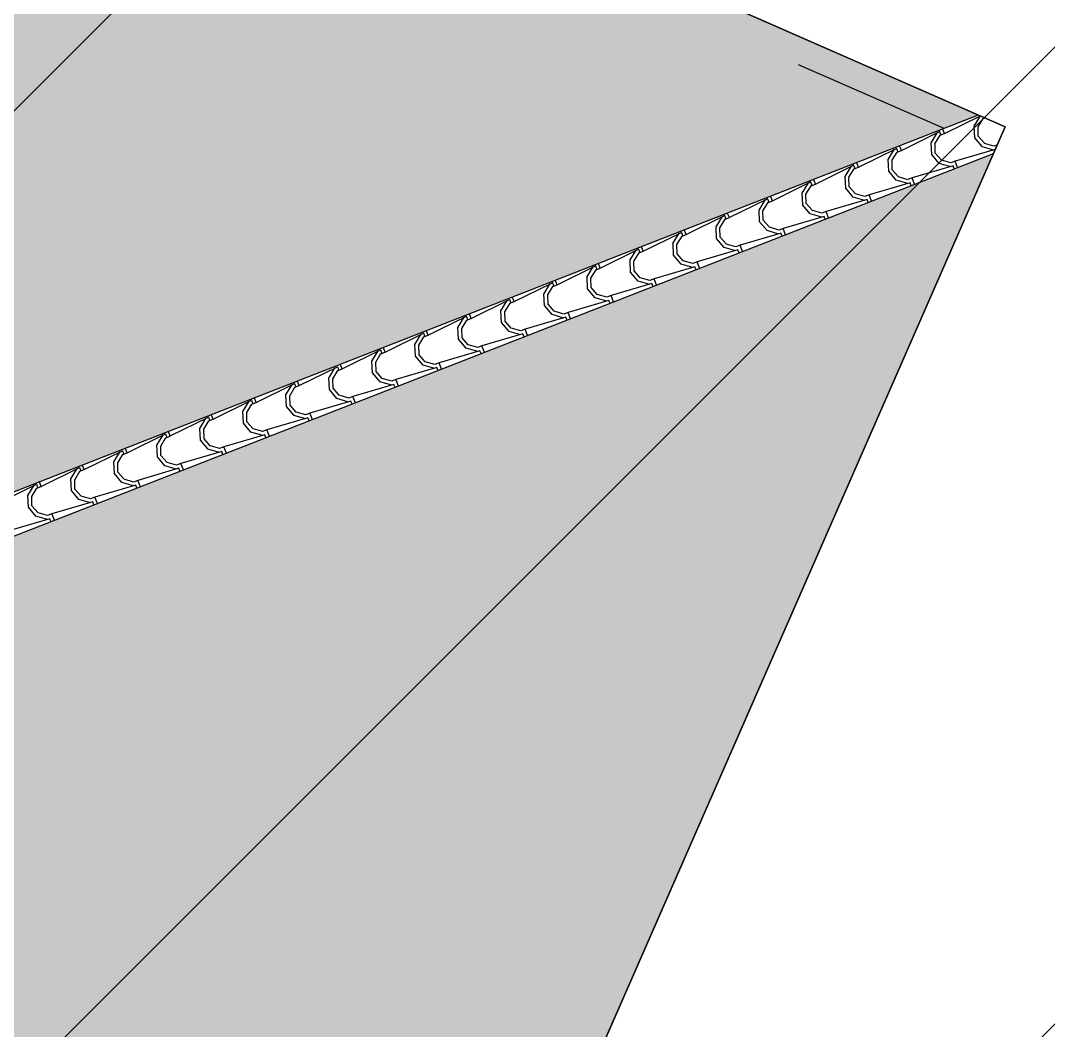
# Model space of a CAD drawing. Header units: millimetres. Extents: x 648844 to 649530, y 1246379 to 1246752.
# Drawn here: x 649115.595 to 649119.314, y 1246491.434 to 1246495.088 of the extents above; entities that cross this region are included whole.
import ezdxf

# ---------------------------------------------------------------- set-up
doc = ezdxf.new("R2010")
doc.units = ezdxf.units.MM
doc.header["$LTSCALE"] = 20
doc.header["$MEASUREMENT"] = 0
doc.layers.get('0').update_dxf_attribs({"linetype": 'CONTINUOUS'})
doc.layers.add('acera', color=8, linetype='CONTINUOUS')
doc.layers.add('TECHO', color=30, linetype='CONTINUOUS')

# ---------------------------------------------------------------- blocks, each defined once
blk = doc.blocks.new('TEJA45')
at = {"layer": 'TECHO'}
for p, q in [((-2.5972, -1.6626), (-2.7154, -1.5634)), ((-2.7911, -1.639), (-2.6918, -1.7572)), ((-2.6847, -1.6697), (-2.7036, -1.7075)), ((-2.6469, -1.6508), (-2.6847, -1.6697)), ((-2.6444, -1.6652), (-2.6751, -1.6793)), ((-2.6032, -1.6566), (-2.647, -1.6507)), ((-2.6089, -1.6697), (-2.6444, -1.665)), ((-2.5972, -1.6815), (-2.6091, -1.6697)), ((-2.5893, -1.6547), (-2.5972, -1.6626)), ((-2.5798, -1.6641), (-2.5972, -1.6815)), ((-2.7038, -1.7074), (-2.6978, -1.7511)), ((-2.6894, -1.7101), (-2.6847, -1.7455)), ((-2.675, -1.6794), (-2.6892, -1.7101)), ((-2.4791, -1.7808), (-2.5972, -1.6815)), ((-2.6918, -1.7572), (-2.6823, -1.7477)), ((-2.6847, -1.7454), (-2.6729, -1.7572)), ((-2.6918, -1.7572), (-2.6953, -1.7607)), ((-2.6823, -1.7666), (-2.6859, -1.7702)), ((-2.6729, -1.7572), (-2.6823, -1.7666)), ((-2.6729, -1.7572), (-2.5737, -1.8753)), ((-2.5287, -1.769), (-2.5665, -1.7879)), ((-2.5262, -1.7833), (-2.5569, -1.7975)), ((-2.4851, -1.7748), (-2.5288, -1.7689)), ((-2.4908, -1.7879), (-2.5262, -1.7832)), ((-2.4711, -1.7728), (-2.4791, -1.7808)), ((-2.4617, -1.7823), (-2.4791, -1.7997)), ((-2.5665, -1.7879), (-2.5854, -1.8257)), ((-2.5569, -1.7975), (-2.5711, -1.8282)), ((-2.4791, -1.7997), (-2.4909, -1.7879)), ((-2.3609, -1.899), (-2.4791, -1.7997)), ((-2.5856, -1.8256), (-2.5797, -1.8693)), ((-2.5712, -1.8282), (-2.5665, -1.8637)), ((-2.5736, -1.8753), (-2.5772, -1.8789)), ((-2.5736, -1.8753), (-2.5642, -1.8659)), ((-2.5642, -1.8848), (-2.5677, -1.8883)), ((-2.5665, -1.8635), (-2.5547, -1.8753)), ((-2.5547, -1.8753), (-2.5642, -1.8848)), ((-2.5547, -1.8753), (-2.4555, -1.9935)), ((-2.4106, -1.8871), (-2.4484, -1.9061)), ((-2.3669, -1.8929), (-2.4106, -1.887)), ((-2.3529, -1.891), (-2.3609, -1.899)), ((-2.4484, -1.906), (-2.4673, -1.9438)), ((-2.4387, -1.9157), (-2.4529, -1.9464)), ((-2.408, -1.9015), (-2.4388, -1.9157)), ((-2.3726, -1.9061), (-2.4081, -1.9013)), ((-2.3609, -1.9179), (-2.3727, -1.906)), ((-2.3435, -1.9004), (-2.3609, -1.9179)), ((-2.2428, -2.0171), (-2.3609, -1.9179)), ((-2.4674, -1.9437), (-2.4615, -1.9874)), ((-2.4531, -1.9464), (-2.4483, -1.9819)), ((-2.4554, -1.9935), (-2.459, -1.9971)), ((-2.4554, -1.9935), (-2.446, -1.984)), ((-2.446, -2.0029), (-2.4496, -2.0065)), ((-2.4484, -1.9817), (-2.4365, -1.9935)), ((-2.4365, -1.9935), (-2.446, -2.0029)), ((-2.4366, -1.9935), (-2.3373, -2.1117)), ((-2.2924, -2.0053), (-2.3302, -2.0242)), ((-2.2488, -2.0111), (-2.2925, -2.0052)), ((-2.3302, -2.0242), (-2.3491, -2.062)), ((-2.3206, -2.0338), (-2.3348, -2.0645)), ((-2.2899, -2.0196), (-2.3206, -2.0338)), ((-2.2545, -2.0242), (-2.2899, -2.0195)), ((-2.2428, -2.036), (-2.2546, -2.0242)), ((-2.2348, -2.0091), (-2.2428, -2.0171)), ((-2.2253, -2.0186), (-2.2428, -2.036)), ((-2.1246, -2.1353), (-2.2428, -2.036)), ((-2.3493, -2.0619), (-2.3434, -2.1056)), ((-2.3349, -2.0646), (-2.3302, -2.1)), ((-2.3373, -2.1116), (-2.3409, -2.1152)), ((-2.3373, -2.1116), (-2.3278, -2.1022)), ((-2.3302, -2.0998), (-2.3184, -2.1116)), ((-2.3184, -2.1116), (-2.3278, -2.1211)), ((-2.3184, -2.1117), (-2.2192, -2.2298)), ((-2.3278, -2.1211), (-2.3314, -2.1247)), ((-2.212, -2.1423), (-2.2309, -2.1801)), ((-2.2024, -2.152), (-2.2166, -2.1827)), ((-2.1743, -2.1235), (-2.2121, -2.1424)), ((-2.1717, -2.1378), (-2.2024, -2.152)), ((-2.1306, -2.1292), (-2.1743, -2.1233)), ((-2.1363, -2.1424), (-2.1717, -2.1377)), ((-2.1246, -2.1542), (-2.1364, -2.1424)), ((-2.1166, -2.1273), (-2.1246, -2.1353)), ((-2.1072, -2.1368), (-2.1246, -2.1542)), ((-2.0064, -2.2534), (-2.1246, -2.1542)), ((-2.2311, -2.18), (-2.2252, -2.2238)), ((-2.2168, -2.1827), (-2.212, -2.2182)), ((-2.2191, -2.2298), (-2.2227, -2.2334)), ((-2.2191, -2.2298), (-2.2097, -2.2203)), ((-2.212, -2.218), (-2.2002, -2.2298)), ((-2.2002, -2.2298), (-2.2097, -2.2393)), ((-2.2003, -2.2298), (-2.101, -2.348)), ((-2.2097, -2.2393), (-2.2132, -2.2428)), ((-2.0939, -2.2605), (-2.1128, -2.2983)), ((-2.0561, -2.2416), (-2.0939, -2.2605)), ((-2.0536, -2.2559), (-2.0843, -2.2701)), ((-2.0124, -2.2474), (-2.0562, -2.2415)), ((-2.0181, -2.2605), (-2.0536, -2.2558)), ((-2.0064, -2.2723), (-2.0183, -2.2605)), ((-1.9985, -2.2455), (-2.0064, -2.2534)), ((-1.989, -2.2549), (-2.0064, -2.2723)), ((-2.113, -2.2982), (-2.1071, -2.3419)), ((-2.0986, -2.3009), (-2.0939, -2.3363)), ((-2.0843, -2.2701), (-2.0984, -2.3009)), ((-1.8883, -2.3716), (-2.0064, -2.2723)), ((-2.101, -2.348), (-2.0915, -2.3385)), ((-2.0939, -2.3361), (-2.0821, -2.348)), ((-2.101, -2.348), (-2.1045, -2.3515)), ((-2.0915, -2.3574), (-2.0951, -2.361)), ((-2.0821, -2.348), (-2.0915, -2.3574)), ((-2.0821, -2.348), (-1.9829, -2.4661)), ((-1.9757, -2.3786), (-1.9946, -2.4165)), ((-1.9379, -2.3598), (-1.9758, -2.3787)), ((-1.9354, -2.3741), (-1.9661, -2.3883)), ((-1.8943, -2.3656), (-1.938, -2.3597)), ((-1.9, -2.3787), (-1.9354, -2.374)), ((-1.8883, -2.3905), (-1.9001, -2.3787)), ((-1.8803, -2.3636), (-1.8883, -2.3716)), ((-1.8709, -2.3731), (-1.8883, -2.3905)), ((-1.9948, -2.4163), (-1.9889, -2.4601)), ((-1.9661, -2.3883), (-1.9803, -2.419)), ((-1.7701, -2.4897), (-1.8883, -2.3905)), ((-1.9804, -2.419), (-1.9757, -2.4545)), ((-1.9757, -2.4543), (-1.9639, -2.4661)), ((-1.9828, -2.4661), (-1.9864, -2.4697)), ((-1.9828, -2.4661), (-1.9734, -2.4567)), ((-1.9734, -2.4756), (-1.9769, -2.4791)), ((-1.9639, -2.4661), (-1.9734, -2.4756)), ((-1.964, -2.4661), (-1.8647, -2.5843)), ((-1.8198, -2.4779), (-1.8576, -2.4968)), ((-1.7761, -2.4837), (-1.8199, -2.4778)), ((-1.7818, -2.4969), (-1.8173, -2.4921)), ((-1.7622, -2.4818), (-1.7701, -2.4897)), ((-1.7527, -2.4912), (-1.7701, -2.5087)), ((-1.8576, -2.4968), (-1.8765, -2.5346)), ((-1.8479, -2.5064), (-1.8621, -2.5372)), ((-1.8173, -2.4923), (-1.848, -2.5064)), ((-1.7701, -2.5087), (-1.7819, -2.4968)), ((-1.652, -2.6079), (-1.7701, -2.5086)), ((-1.8766, -2.5345), (-1.8707, -2.5782)), ((-1.8623, -2.5372), (-1.8576, -2.5726)), ((-1.8647, -2.5843), (-1.8682, -2.5878)), ((-1.8647, -2.5843), (-1.8552, -2.5748)), ((-1.8552, -2.5937), (-1.8588, -2.5973)), ((-1.8576, -2.5725), (-1.8458, -2.5843)), ((-1.8458, -2.5843), (-1.8552, -2.5937)), ((-1.8458, -2.5843), (-1.7465, -2.7024)), ((-1.7016, -2.5961), (-1.7394, -2.615)), ((-1.658, -2.6019), (-1.7017, -2.596)), ((-1.644, -2.5999), (-1.652, -2.6079)), ((-1.7394, -2.615), (-1.7583, -2.6528)), ((-1.7298, -2.6246), (-1.744, -2.6553)), ((-1.6991, -2.6104), (-1.7298, -2.6246)), ((-1.6637, -2.615), (-1.6991, -2.6103)), ((-1.652, -2.6268), (-1.6638, -2.615)), ((-1.6346, -2.6094), (-1.652, -2.6268)), ((-1.5338, -2.7261), (-1.652, -2.6268)), ((-1.7585, -2.6527), (-1.7526, -2.6964)), ((-1.7441, -2.6553), (-1.7394, -2.6908)), ((-1.7465, -2.7024), (-1.7501, -2.706)), ((-1.7465, -2.7024), (-1.737, -2.693)), ((-1.737, -2.7119), (-1.7406, -2.7154)), ((-1.7394, -2.6906), (-1.7276, -2.7024)), ((-1.7276, -2.7024), (-1.737, -2.7119)), ((-1.7276, -2.7024), (-1.6284, -2.8206)), ((-1.5835, -2.7142), (-1.6213, -2.7332)), ((-1.5398, -2.72), (-1.5835, -2.7141)), ((-1.6213, -2.7331), (-1.6402, -2.7709)), ((-1.6116, -2.7428), (-1.6258, -2.7735)), ((-1.5809, -2.7286), (-1.6117, -2.7427)), ((-1.5455, -2.7332), (-1.581, -2.7284)), ((-1.5338, -2.745), (-1.5456, -2.7332)), ((-1.5258, -2.7181), (-1.5338, -2.7261)), ((-1.5164, -2.7275), (-1.5338, -2.745)), ((-1.4157, -2.8442), (-1.5338, -2.745)), ((-1.6403, -2.7708), (-1.6344, -2.8145)), ((-1.626, -2.7735), (-1.6212, -2.8089)), ((-1.6283, -2.8206), (-1.6319, -2.8242)), ((-1.6283, -2.8206), (-1.6189, -2.8111)), ((-1.6213, -2.8088), (-1.6094, -2.8206)), ((-1.6094, -2.8206), (-1.6189, -2.83)), ((-1.6095, -2.8206), (-1.5102, -2.9388)), ((-1.6189, -2.83), (-1.6225, -2.8336)), ((-1.5031, -2.8513), (-1.522, -2.8891)), ((-1.4935, -2.8609), (-1.5077, -2.8916)), ((-1.4653, -2.8324), (-1.5031, -2.8513)), ((-1.4628, -2.8467), (-1.4935, -2.8609)), ((-1.4217, -2.8382), (-1.4654, -2.8323)), ((-1.4274, -2.8513), (-1.4628, -2.8466)), ((-1.4157, -2.8631), (-1.4275, -2.8513)), ((-1.4077, -2.8362), (-1.4157, -2.8442)), ((-1.3982, -2.8457), (-1.4157, -2.8631)), ((-1.2975, -2.9624), (-1.4157, -2.8631)), ((-1.5222, -2.889), (-1.5163, -2.9327)), ((-1.5078, -2.8917), (-1.5031, -2.9271)), ((-1.5102, -2.9387), (-1.5007, -2.9293)), ((-1.5031, -2.9269), (-1.4913, -2.9387)), ((-1.5102, -2.9387), (-1.5138, -2.9423)), ((-1.5007, -2.9482), (-1.5043, -2.9518)), ((-1.4913, -2.9387), (-1.5007, -2.9482)), ((-1.4913, -2.9388), (-1.3921, -3.0569)), ((-1.3849, -2.9694), (-1.4038, -3.0072)), ((-1.3472, -2.9506), (-1.385, -2.9695)), ((-1.3446, -2.9649), (-1.3754, -2.9791)), ((-1.3035, -2.9564), (-1.3472, -2.9504)), ((-1.3092, -2.9695), (-1.3447, -2.9648)), ((-1.2975, -2.9813), (-1.3093, -2.9695)), ((-1.2895, -2.9544), (-1.2975, -2.9624)), ((-1.2801, -2.9639), (-1.2975, -2.9813)), ((-1.404, -3.0071), (-1.3981, -3.0509)), ((-1.3897, -3.0098), (-1.3849, -3.0453)), ((-1.3753, -2.9791), (-1.3895, -3.0098)), ((-1.1793, -3.0805), (-1.2975, -2.9813)), ((-1.392, -3.0569), (-1.3826, -3.0474)), ((-1.3849, -3.0451), (-1.3731, -3.0569)), ((-1.392, -3.0569), (-1.3956, -3.0605)), ((-1.3826, -3.0664), (-1.3861, -3.0699)), ((-1.3731, -3.0569), (-1.3826, -3.0664)), ((-1.3732, -3.0569), (-1.2739, -3.1751)), ((-1.229, -3.0687), (-1.2668, -3.0876)), ((-1.2265, -3.083), (-1.2572, -3.0972)), ((-1.1853, -3.0745), (-1.2291, -3.0686)), ((-1.191, -3.0876), (-1.2265, -3.0829)), ((-1.1714, -3.0726), (-1.1793, -3.0805)), ((-1.1619, -3.082), (-1.1793, -3.0994)), ((-1.2668, -3.0876), (-1.2857, -3.1254)), ((-1.2572, -3.0972), (-1.2713, -3.128)), ((-1.1793, -3.0994), (-1.1912, -3.0876)), ((-1.0612, -3.1987), (-1.1793, -3.0994)), ((-1.2858, -3.1253), (-1.2799, -3.169)), ((-1.2715, -3.128), (-1.2668, -3.1634)), ((-1.2739, -3.1751), (-1.2774, -3.1786)), ((-1.2739, -3.1751), (-1.2644, -3.1656)), ((-1.2644, -3.1845), (-1.268, -3.1881)), ((-1.2668, -3.1632), (-1.255, -3.1751)), ((-1.255, -3.1751), (-1.2644, -3.1845)), ((-1.255, -3.1751), (-1.1558, -3.2932)), ((-1.1108, -3.1869), (-1.1486, -3.2058)), ((-1.0672, -3.1927), (-1.1109, -3.1868)), ((-1.0532, -3.1907), (-1.0612, -3.1987)), ((-1.1486, -3.2058), (-1.1675, -3.2436)), ((-1.139, -3.2154), (-1.1532, -3.2461)), ((-1.1083, -3.2012), (-1.139, -3.2154)), ((-1.0729, -3.2058), (-1.1083, -3.2011)), ((-1.0612, -3.2176), (-1.073, -3.2058)), ((-1.0438, -3.2002), (-1.0612, -3.2176)), ((-0.943, -3.3168), (-1.0612, -3.2176)), ((-1.1677, -3.2435), (-1.1618, -3.2872)), ((-1.1533, -3.2461), (-1.1486, -3.2816)), ((-1.1557, -3.2932), (-1.1593, -3.2968)), ((-1.1557, -3.2932), (-1.1463, -3.2838)), ((-1.1463, -3.3027), (-1.1498, -3.3062)), ((-1.1486, -3.2814), (-1.1368, -3.2932)), ((-1.1368, -3.2932), (-1.1463, -3.3027)), ((-1.1369, -3.2932), (-1.0376, -3.4114)), ((-0.9927, -3.305), (-1.0305, -3.3239)), ((-0.949, -3.3108), (-0.9927, -3.3049)), ((-0.9351, -3.3089), (-0.943, -3.3168)), ((-1.0305, -3.3239), (-1.0494, -3.3617)), ((-1.0209, -3.3335), (-1.035, -3.3643)), ((-0.9902, -3.3193), (-1.0209, -3.3335)), ((-0.9547, -3.324), (-0.9902, -3.3192)), ((-0.943, -3.3358), (-0.9548, -3.3239)), ((-0.9256, -3.3183), (-0.943, -3.3358)), ((-0.8249, -3.435), (-0.943, -3.3358)), ((-1.0495, -3.3616), (-1.0436, -3.4053)), ((-1.0352, -3.3643), (-1.0305, -3.3997)), ((-1.0376, -3.4114), (-1.0411, -3.4149)), ((-1.0376, -3.4114), (-1.0281, -3.4019)), ((-1.0281, -3.4208), (-1.0317, -3.4244)), ((-1.0305, -3.3996), (-1.0187, -3.4114)), ((-1.0187, -3.4114), (-1.0281, -3.4208)), ((-1.0187, -3.4114), (-0.9194, -3.5295)), ((-0.9123, -3.4421), (-0.9312, -3.4799)), ((-0.9027, -3.4517), (-0.9169, -3.4824)), ((-0.8745, -3.4232), (-0.9123, -3.4421)), ((-0.872, -3.4375), (-0.9027, -3.4517)), ((-0.8309, -3.429), (-0.8746, -3.4231)), ((-0.8366, -3.4421), (-0.872, -3.4374)), ((-0.8249, -3.4539), (-0.8367, -3.4421)), ((-0.8169, -3.427), (-0.8249, -3.435)), ((-0.8074, -3.4365), (-0.8249, -3.4539)), ((-0.7067, -3.5532), (-0.8249, -3.4539)), ((-0.9314, -3.4798), (-0.9255, -3.5235)), ((-0.917, -3.4824), (-0.9123, -3.5179)), ((-0.9194, -3.5295), (-0.923, -3.5331)), ((-0.9194, -3.5295), (-0.9099, -3.5201)), ((-0.9123, -3.5177), (-0.9005, -3.5295)), ((-0.9005, -3.5295), (-0.9099, -3.539)), ((-0.9005, -3.5295), (-0.8013, -3.6477)), ((-0.9099, -3.539), (-0.9135, -3.5426)), ((-0.7942, -3.5602), (-0.8131, -3.598)), ((-0.7845, -3.5699), (-0.7987, -3.6006)), ((-0.7564, -3.5414), (-0.7942, -3.5603)), ((-0.7538, -3.5557), (-0.7846, -3.5698)), ((-0.7127, -3.5471), (-0.7564, -3.5412)), ((-0.7184, -3.5603), (-0.7539, -3.5555)), ((-0.7067, -3.5721), (-0.7185, -3.5603)), ((-0.6987, -3.5452), (-0.7067, -3.5532)), ((-0.6893, -3.5546), (-0.7067, -3.5721)), ((-0.8132, -3.5979), (-0.8073, -3.6417)), ((-0.7989, -3.6006), (-0.7941, -3.636)), ((-0.5885, -3.6713), (-0.7067, -3.5721)), ((-0.8012, -3.6477), (-0.7918, -3.6382)), ((-0.7942, -3.6359), (-0.7823, -3.6477)), ((-0.8012, -3.6477), (-0.8048, -3.6513)), ((-0.7918, -3.6571), (-0.7954, -3.6607)), ((-0.7823, -3.6477), (-0.7918, -3.6571)), ((-0.7824, -3.6477), (-0.6831, -3.7659)), ((-0.676, -3.6784), (-0.6949, -3.7162)), ((-0.6382, -3.6595), (-0.676, -3.6784)), ((-0.6357, -3.6738), (-0.6664, -3.688)), ((-0.5945, -3.6653), (-0.6383, -3.6594)), ((-0.6003, -3.6784), (-0.6357, -3.6737)), ((-0.5886, -3.6902), (-0.6004, -3.6784)), ((-0.5806, -3.6633), (-0.5886, -3.6713)), ((-0.5711, -3.6728), (-0.5886, -3.6902)), ((-0.6951, -3.7161), (-0.6891, -3.7598)), ((-0.6807, -3.7188), (-0.676, -3.7542)), ((-0.6664, -3.688), (-0.6806, -3.7187)), ((-0.4704, -3.7895), (-0.5885, -3.6902)), ((-0.6831, -3.7658), (-0.6736, -3.7564)), ((-0.676, -3.754), (-0.6642, -3.7658)), ((-0.6831, -3.7658), (-0.6867, -3.7694)), ((-0.6736, -3.7753), (-0.6772, -3.7789)), ((-0.6642, -3.7658), (-0.6736, -3.7753)), ((-0.6642, -3.7659), (-0.565, -3.884)), ((-0.52, -3.7777), (-0.5579, -3.7966)), ((-0.5175, -3.792), (-0.5483, -3.8062)), ((-0.4764, -3.7835), (-0.5201, -3.7776)), ((-0.4821, -3.7966), (-0.5176, -3.7919)), ((-0.4624, -3.7815), (-0.4704, -3.7895)), ((-0.453, -3.791), (-0.4704, -3.8084)), ((-0.5578, -3.7965), (-0.5767, -3.8344)), ((-0.5482, -3.8062), (-0.5624, -3.8369)), ((-0.4704, -3.8084), (-0.4822, -3.7966)), ((-0.3522, -3.9076), (-0.4704, -3.8084)), ((-0.5769, -3.8342), (-0.571, -3.878)), ((-0.5626, -3.8369), (-0.5578, -3.8724)), ((-0.5649, -3.884), (-0.5685, -3.8876)), ((-0.5649, -3.884), (-0.5555, -3.8746)), ((-0.5555, -3.8935), (-0.559, -3.897)), ((-0.5578, -3.8722), (-0.546, -3.884)), ((-0.546, -3.884), (-0.5555, -3.8935)), ((-0.5461, -3.884), (-0.4468, -4.0022)), ((-0.4019, -3.8958), (-0.4397, -3.9147)), ((-0.3582, -3.9016), (-0.402, -3.8957)), ((-0.3443, -3.8997), (-0.3522, -3.9076)), ((-0.4397, -3.9147), (-0.4586, -3.9525)), ((-0.4301, -3.9243), (-0.4443, -3.955)), ((-0.3994, -3.9101), (-0.4301, -3.9243)), ((-0.364, -3.9147), (-0.3994, -3.91)), ((-0.3522, -3.9265), (-0.3641, -3.9147)), ((-0.3348, -3.9091), (-0.3522, -3.9265)), ((-0.2341, -4.0258), (-0.3522, -3.9265)), ((-0.4587, -3.9524), (-0.4528, -3.9961)), ((-0.4444, -3.9551), (-0.4397, -3.9905)), ((-0.4468, -4.0022), (-0.4503, -4.0057)), ((-0.4468, -4.0022), (-0.4373, -3.9927)), ((-0.4373, -4.0116), (-0.4409, -4.0152)), ((-0.4397, -3.9903), (-0.4279, -4.0022)), ((-0.4279, -4.0022), (-0.4373, -4.0116)), ((-0.4279, -4.0022), (-0.3287, -4.1203)), ((-0.2837, -4.014), (-0.3215, -4.0329)), ((-0.2401, -4.0198), (-0.2838, -4.0139)), ((-0.3215, -4.0329), (-0.3404, -4.0707)), ((-0.3119, -4.0425), (-0.3261, -4.0732)), ((-0.2812, -4.0283), (-0.3119, -4.0425)), ((-0.2458, -4.0329), (-0.2812, -4.0282)), ((-0.2341, -4.0447), (-0.2459, -4.0329)), ((-0.2261, -4.0178), (-0.2341, -4.0258)), ((-0.2167, -4.0273), (-0.2341, -4.0447)), ((-0.1159, -4.144), (-0.2341, -4.0447)), ((-0.3406, -4.0706), (-0.3347, -4.1143)), ((-0.3262, -4.0732), (-0.3215, -4.1087)), ((-0.3286, -4.1203), (-0.3322, -4.1239)), ((-0.3286, -4.1203), (-0.3192, -4.1109)), ((-0.3215, -4.1085), (-0.3097, -4.1203)), ((-0.3097, -4.1203), (-0.3192, -4.1298)), ((-0.3097, -4.1203), (-0.2105, -4.2385)), ((-0.3192, -4.1298), (-0.3227, -4.1333)), ((-0.2034, -4.151), (-0.2223, -4.1888)), ((-0.1938, -4.1606), (-0.2079, -4.1914)), ((-0.1656, -4.1321), (-0.2034, -4.151)), ((-0.1631, -4.1464), (-0.1938, -4.1606)), ((-0.1219, -4.1379), (-0.1656, -4.132)), ((-0.1276, -4.1511), (-0.1631, -4.1463)), ((-0.1159, -4.1629), (-0.1277, -4.151)), ((-0.108, -4.136), (-0.1159, -4.144)), ((-0.0985, -4.1454), (-0.1159, -4.1629)), ((0, -4.2602), (-0.1159, -4.1629)), ((-0.2224, -4.1887), (-0.2165, -4.2324)), ((-0.2081, -4.1914), (-0.2034, -4.2268)), ((-0.2105, -4.2385), (-0.214, -4.242)), ((-0.2105, -4.2385), (-0.201, -4.229)), ((-0.2034, -4.2267), (-0.1915, -4.2385)), ((-0.1915, -4.2385), (-0.201, -4.2479)), ((-0.1916, -4.2385), (-0.0979, -4.35)), ((-0.201, -4.2479), (-0.2046, -4.2515)), ((-0.0852, -4.2692), (-0.1041, -4.307)), ((-0.0474, -4.2503), (-0.0852, -4.2692)), ((-0.0449, -4.2646), (-0.0756, -4.2788)), ((-0.0038, -4.2561), (-0.0475, -4.2502)), ((-0.0095, -4.2692), (-0.0449, -4.2645)), ((0, -4.2788), (-0.0096, -4.2692)), ((-0.1043, -4.3069), (-0.0984, -4.35)), ((-0.0899, -4.3095), (-0.0852, -4.345)), ((-0.0756, -4.2788), (-0.0898, -4.3095)), ((-0.0857, -4.35), (-0.0828, -4.3472)), ((-0.0852, -4.3448), (-0.08, -4.35))]:
    blk.add_line(p, q, dxfattribs=at)

msp = doc.modelspace()

# ---------------------------------------------------------------- hatches: boundary and pattern name
h = msp.add_hatch()
h.set_pattern_fill('ANSI31', color=2, scale=20, style=0)
h.set_pattern_definition([(45, (-526.4316, -3378.368), (-1.767766953, 1.767766953), [])])
edge = h.paths.add_edge_path()
edge.add_line((649057.852, 1246574.7319), (649143.484, 1246525.3958))
edge.add_line((649021.465, 1246521.5209), (649057.852, 1246574.7319))
edge.add_line((649021.465, 1246521.5209), (649126.013, 1246470.8281))
edge.add_line((649143.484, 1246525.3958), (649148.0277, 1246486.9042))
h.paths.add_polyline_path([(649085.833, 1246502.1033), (649115.3071, 1246502.1033), (649115.3071, 1246507.5291), (649085.833, 1246507.5291)], flags=24)
at = {"layer": 'acera'}
h = msp.add_hatch(dxfattribs=at)
h.set_pattern_fill('PETRA11', color=254, scale=7, style=0, pattern_type=2)
h.set_pattern_definition([(0, (2687.656, -252.1344), (7, 7), [2.1, -2.45, 0.35, -2.1]), (0, (2690.456, -250.7344), (7, 7), [0.35, -1.75, 1.4, -3.5]), (0, (2691.506, -250.3844), (7, 7), [0.35, -6.65]), (0, (2688.356, -250.0344), (7, 7), [1.4, -5.6]), (0, (2687.656, -249.3344), (7, 7), [0.7, -6.3]), (0, (2692.556, -248.6344), (7, 7), [0.7, -0.35, 0.35, -5.6]), (0, (2689.756, -248.2844), (7, 7), [1.05, -5.95]), (0, (2688.006, -247.5844), (7, 7), [0.7, -6.3]), (0, (2690.806, -246.8844), (7, 7), [0.35, -2.1, 1.05, -3.5]), (0, (2689.406, -246.5344), (7, 7), [0.7, -6.3]), (0, (2691.856, -246.1844), (7, 7), [0.7, -6.3]), (0, (2690.456, -245.8344), (7, 7), [0.7, -6.3]), (0, (2693.256, -245.4844), (7, 7), [0.7, -6.3]), (90, (2687.306, -252.1344), (-7, 7), [1.4, -0.35, 0.7, -2.8, 1.4, -0.35]), (90, (2687.656, -247.5844), (-7, 7), [0.35, -6.65]), (90, (2688.706, -249.6844), (-7, 7), [0.7, -1.4, 0.35, -4.55]), (90, (2689.056, -248.6344), (-7, 7), [0.7, -1.4, 1.05, -3.85]), (90, (2690.106, -250.3844), (-7, 7), [0.35, -3.5, 0.7, -0.35, 0.7, -1.4]), (90, (2690.456, -251.0844), (-7, 7), [0.35, -6.65]), (90, (2691.156, -248.9844), (-7, 7), [0.35, -0.35, 1.05, -5.25]), (90, (2691.506, -250.0344), (-7, 7), [0.7, -2.8, 0.35, -0.35, 0.35, -2.45]), (90, (2692.206, -251.7844), (-7, 7), [1.05, -5.95]), (90, (2692.906, -246.5344), (-7, 7), [0.35, -0.35, 0.35, -5.95]), (90, (2693.256, -248.2844), (-7, 7), [1.05, -5.95]), (90, (2694.131, -248.8094), (-7, 7), [0.35, -6.65]), (45, (2689.756, -252.1344), (8e-16, 7), [0.49497, -9.404524937]), (45, (2689.056, -245.4844), (8e-16, 7), [0.49497, -1.48491, 1.48491, -6.434704937]), (45, (2689.756, -246.5344), (8e-16, 7), [0.98994, -2.4748738, 0.49497, -5.939711137]), (45, (2691.156, -246.8844), (8e-16, 7), [0.98994, -3.464825, 0.49497, -4.949759937]), (45, (2688.356, -250.0344), (8e-16, 7), [0.49497, -9.404524937]), (45, (2690.106, -250.0344), (8e-16, 7), [1.484924, -8.414570937]), (45, (2691.506, -249.3344), (8e-16, 7), [0.49497, -2.969848, 0.49497, -5.939706937]), (45, (2692.556, -248.6344), (8e-16, 7), [0.98994, -8.909554937]), (45, (2693.956, -248.6344), (8e-16, 7), [0.98994, -8.909554937]), (45, (2693.956, -250.7344), (8e-16, 7), [0.49497, -9.404524937]), (45, (2693.256, -247.2344), (8e-16, 7), [0.49497, -9.404524937]), (45, (2692.556, -246.1844), (8e-16, 7), [0.49497, -9.404524937]), (45, (2693.956, -245.4844), (8e-16, 7), [0.49497, -9.404524937]), (45, (2687.306, -245.4844), (8e-16, 7), [0.49497, -9.404524937]), (45, (2690.806, -248.2844), (8e-16, 7), [0.49497, -9.404524937]), (45, (2691.506, -245.4844), (8e-16, 7), [0.49497, -3.464825, 0.49497, -5.444729937]), (45, (2688.356, -249.3344), (8e-16, 7), [0.98994, -8.909554937]), (45, (2688.356, -247.5844), (8e-16, 7), [1.48491, -8.414584937]), (135, (2687.656, -249.3344), (-7, 8e-16), [0.74249, -9.157004937]), (135, (2691.506, -249.6844), (-7, 8e-16), [0.49497, -9.404524937]), (135, (2693.606, -248.6344), (-7, 8e-16), [0.49497, -9.404524937]), (135, (2691.156, -247.2344), (-7, 8e-16), [0.49497, -9.404524937]), (135, (2691.506, -246.1844), (-7, 8e-16), [0.49497, -9.404524937]), (135, (2690.456, -245.8344), (-7, 8e-16), [0.49497, -9.404524937]), (135, (2691.856, -246.1844), (-7, 8e-16), [0.49497, -9.404524937]), (135, (2687.656, -250.3844), (-7, 8e-16), [0.49497, -9.404524937]), (135, (2689.056, -247.9344), (-7, 8e-16), [0.49497, -9.404524937]), (135, (2689.056, -250.0344), (-7, 8e-16), [0.98994, -8.909554937]), (135, (2690.456, -250.7344), (-7, 8e-16), [0.98994, -8.909554937]), (135, (2693.256, -246.8844), (-7, 8e-16), [0.98994, -8.909554937]), (135, (2691.156, -248.6344), (-7, 8e-16), [0.49497, -9.404524937]), (135, (2692.206, -250.7344), (-7, 8e-16), [0.98994, -5.939696, 0.49497, -2.474888937]), (135, (2688.006, -247.5844), (-7, 8e-16), [0.98994, -1.9798989, 0.98994, -5.939716037]), (135, (2687.306, -251.4344), (-7, 8e-16), [0.9898, -2.4752, 0.9898, -2.4752, 0.4949, -2.474594937]), (26.56505118, (2689.7562, -250.0344), (7, 4e-10), [1.5652, -0.7826, 0.7826, -12.522075839]), (26.56505118, (2690.8062, -245.8344), (7, 4e-10), [1.5652, -14.08727584]), (26.56505118, (2690.8062, -250.7344), (7, 4e-10), [0.7826, -14.86987584]), (26.56505118, (2687.6562, -250.3844), (7, 4e-10), [0.7826, -14.86987584]), (26.56505118, (2689.0562, -248.6344), (7, 4e-10), [0.7826, -14.86987584]), (26.56505118, (2687.6562, -247.9344), (7, 4e-10), [0.7826, -14.86987584]), (63.43494882, (2688.7062, -247.2344), (4e-10, 7), [0.7826, -14.86987584]), (63.43494882, (2691.1562, -247.2344), (4e-10, 7), [0.7826, -14.86987584]), (63.43494882, (2691.8562, -252.1344), (4e-10, 7), [0.7826, -14.86987584]), (63.43494882, (2687.3062, -248.2844), (4e-10, 7), [0.7826, -14.86987584]), (63.43494882, (2690.1062, -251.7844), (4e-10, 7), [0.7826, -5.4782, 0.7826, -8.609075839]), (116.56505118, (2689.0562, -245.8344), (-4e-10, 7), [0.7826, -14.86987584]), (116.56505118, (2693.2562, -247.2344), (-4e-10, 7), [0.7826, -14.86987584]), (116.56505118, (2690.1062, -245.8344), (-4e-10, 7), [0.7826, -14.86987584]), (116.56505118, (2687.3062, -249.6844), (-4e-10, 7), [0.7826, -14.86987584]), (153.43494882, (2692.5562, -250.7344), (-7, 4e-10), [0.7826, -14.86987584]), (153.43494882, (2693.9562, -248.9844), (-7, 4e-10), [0.7826, -14.86987584]), (153.43494882, (2689.7562, -248.2844), (-7, 4e-10), [0.7826, -14.86987584]), (153.43494882, (2690.8062, -246.8844), (-7, 4e-10), [0.7826, -14.86987584]), (153.43494882, (2693.2562, -245.4844), (-7, 4e-10), [0.7826, -14.86987584]), (153.43494882, (2688.3562, -252.1344), (-7, 4e-10), [1.1739, -14.47857584])])
edge = h.paths.add_edge_path()
edge.add_arc((649109.6628, 1246484.021), 18.3364, 39.34706, 67.50696)
edge.add_line((649116.6777, 1246500.9624), (649116.0395, 1246498.8052))
edge.add_arc((649111.5678, 1246487.0263), 12.5992, 40.91992, 69.21152, ccw=False)
edge.add_arc((649128.912, 1246501.5012), 9.9966, 218.49527, 272.0887)
edge.add_line((649129.2764, 1246491.5112), (649128.9597, 1246493.6091))
edge.add_arc((649128.4539, 1246499.7831), 6.1947, 221.89454, 274.68339, ccw=False)
at = {"layer": 'TECHO'}
h = msp.add_hatch(dxfattribs=at)
h.set_pattern_fill('SPANTILE', color=254, scale=0.205, angle=125.5159, style=0, pattern_type=2)
h.set_pattern_definition([(71.301964, (649170.254766, 1246487.741428), (-0.7997674641, -2.3353794838), [0.18931176, -4.5434808]), (336.33226, (649170.31546, 1246487.92075), (0.2700508, 0.1054636), [0.0164, -0.1886]), (156.33226, (649170.5098, 1246487.85347), (-0.2700508, -0.1054636), [0.0574, -0.1476]), (246.33226, (649170.45722, 1246487.87652), (0.1054636, -0.2700508), [0.0205, -0.1845]), (66.33226, (649170.32883, 1246487.9104), (-0.1054636, 0.2700508), [0.0205, -0.1845]), (156.33226, (649170.33706, 1246487.92918), (-0.2700508, -0.1054636), [0.0164, -0.1886]), (156.33226, (649170.50321, 1246487.83845), (-0.2700508, -0.1054636), [0.041, -0.164]), (241.362564, (649170.465661, 1246487.854913), (-1.1752786035, -2.1707937567), [0.18931176, -4.5434808]), (209.028364, (649170.461546, 1246487.845525), (3.8398327014, 2.1220590841), [0.05412164, -5.35803375]), (174.76716, (649170.414224, 1246487.81926), (-0.45780793, -0.02316971), [0.0518613, -0.5964055]), (137.89736, (649170.36258, 1246487.82399), (0.29322104, -0.352344096), [0.0518613, -0.5964055]), (103.636164, (649170.3241, 1246487.858764), (-1.0418492495, 4.2616898142), [0.05412164, -5.35803375]), (176.557164, (649170.410596, 1246487.836521), (2.394503709, -0.1541987705), [0.0415094, -4.10942426]), (136.107364, (649170.369162, 1246487.839014), (-1.7361537055, 1.6562595159), [0.0415094, -4.10942426]), (103.737664, (649170.3392485, 1246487.867792), (-0.8077579816, 3.2637788184), [0.04387184, -4.3433196]), (208.926864, (649170.448995, 1246487.857741), (2.9473897938, 1.6179056015), [0.04387184, -4.3433196])])
h.paths.add_polyline_path([(649113.4293, 1246492.5474), (649119.0608, 1246494.7467), (649108.5392, 1246499.3583), (649110.7385, 1246493.7268)])
h = msp.add_hatch(dxfattribs=at)
h.set_pattern_fill('SPANTILE', color=254, scale=0.205, angle=395.5159, style=0, pattern_type=2)
h.set_pattern_definition([(341.301964, (649170.397749, 1246488.108505), (-2.3353794838, 0.799767464), [0.18931176, -4.5434808]), (246.33226, (649170.57707, 1246488.04782), (0.1054636, -0.2700508), [0.0164, -0.1886]), (66.33226, (649170.5098, 1246487.85347), (-0.1054636, 0.2700508), [0.0574, -0.1476]), (156.33226, (649170.53284, 1246487.90605), (-0.2700508, -0.1054636), [0.0205, -0.1845]), (336.33226, (649170.56673, 1246488.03444), (0.2700508, 0.1054636), [0.0205, -0.1845]), (66.33226, (649170.5855, 1246488.02621), (-0.1054636, 0.2700508), [0.0164, -0.1886]), (66.33226, (649170.49478, 1246487.86006), (-0.1054636, 0.2700508), [0.041, -0.164]), (151.362564, (649170.511234, 1246487.89761), (-2.1707937567, 1.1752786035), [0.18931176, -4.5434808]), (119.028364, (649170.501846, 1246487.9017245), (2.1220590841, -3.8398327014), [0.05412164, -5.35803375]), (84.76716, (649170.475584, 1246487.94905), (-0.02316971, 0.45780793), [0.0518613, -0.5964055]), (47.89736, (649170.480314, 1246488.00069), (-0.352344096, -0.29322104), [0.0518613, -0.5964055]), (13.636164, (649170.515085, 1246488.039171), (4.2616898142, 1.0418492495), [0.05412164, -5.35803375]), (86.557164, (649170.492842, 1246487.952675), (-0.1541987705, -2.394503709), [0.0415094, -4.10942426]), (46.107364, (649170.495335, 1246487.994109), (1.6562595159, 1.7361537055), [0.0415094, -4.10942426]), (13.737664, (649170.524113, 1246488.024022), (3.2637788184, 0.8077579816), [0.04387184, -4.3433196]), (118.926864, (649170.514062, 1246487.914276), (1.6179056015, -2.9473897938), [0.04387184, -4.3433196])])
h.paths.add_polyline_path([(649115.7081, 1246486.833), (649113.5248, 1246492.4237), (649119.1154, 1246494.607)])

# ---------------------------------------------------------------- linework, layer by layer
at = {"color": 254}
msp.add_lwpolyline([(649104.9496, 1246491.4327), (649108.4421, 1246499.4009), (649119.158, 1246494.7041), (649115.6655, 1246486.7359), (649104.9496, 1246491.4327)], dxfattribs=at)
at = {"layer": 'TECHO', "color": 254}
for p, q in [((649119.158, 1246494.7041), (649108.4421, 1246499.4009)), ((649118.9364, 1246494.6979), (649118.4101, 1246494.9285)), ((649113.4293, 1246492.5474), (649119.0608, 1246494.7467)), ((649115.6655, 1246486.7359), (649119.158, 1246494.7041)), ((649115.6655, 1246486.7359), (649119.158, 1246494.7041)), ((649113.5248, 1246492.4237), (649119.1154, 1246494.607))]:
    msp.add_line(p, q, dxfattribs=at)

# ---------------------------------------------------------------- block references
at = {"color": 254, "xscale": -1, "rotation": 156.3322639301533}
msp.add_blockref('TEJA45', (649117.4117, 1246490.72), dxfattribs=at)

doc.saveas('drawing.dxf')
